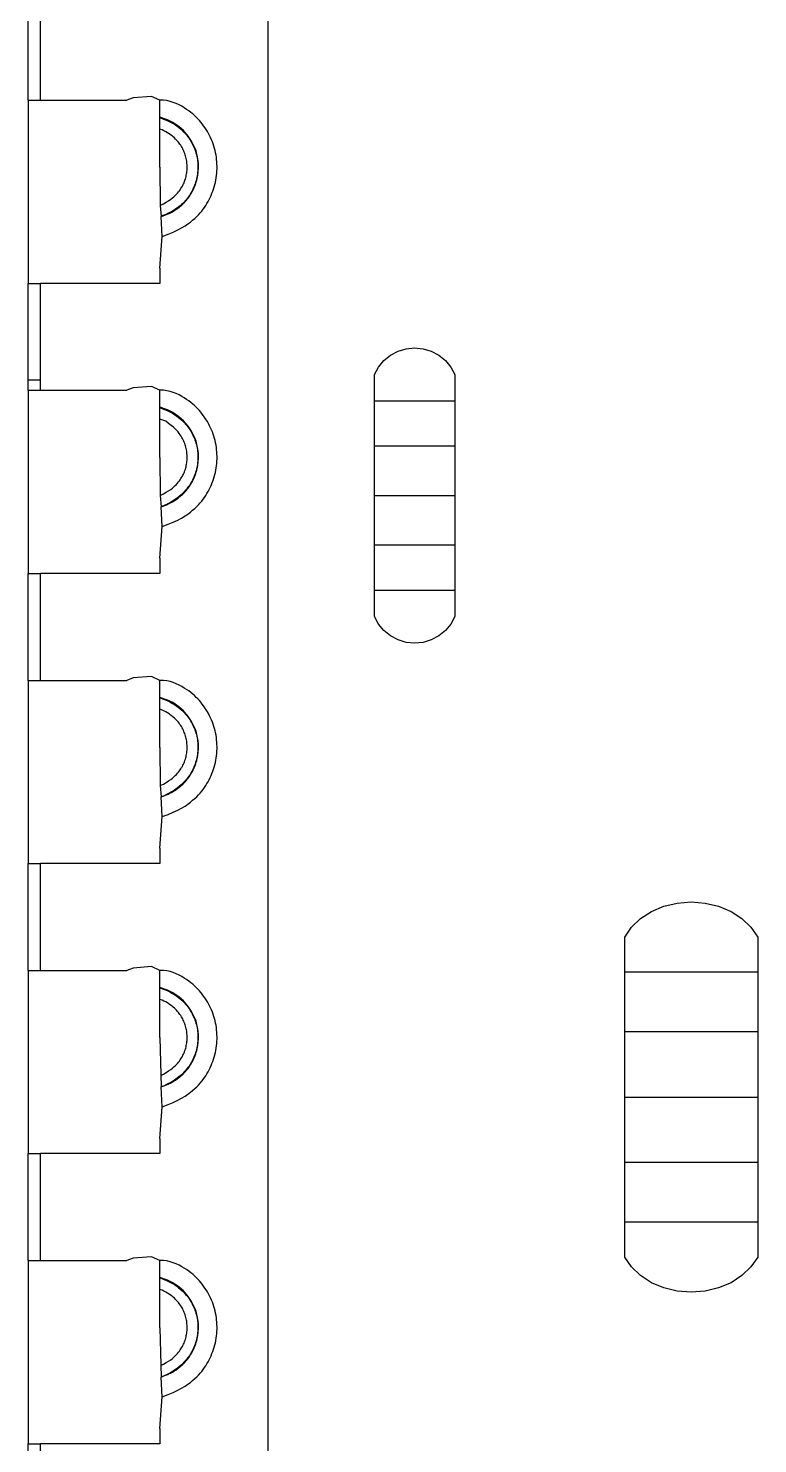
# Model space of a CAD drawing. Header units: millimetres. Extents: x -116 to 361, y -106 to 178.
# Drawn here: x 82 to 88.44, y 30.9 to 43.39 of the extents above; entities that cross this region are included whole.
import ezdxf

# ---------------------------------------------------------------- set-up
doc = ezdxf.new("R2010")
doc.units = ezdxf.units.MM
doc.layers.add('Edges', color=7, linetype='Continuous')

# ---------------------------------------------------------------- blocks, each defined once
blk = doc.blocks.new('Arduino Uno pl')
at = {"layer": 'Edges'}
for p, q in [((10.3, 37.919), (10.3, 2.353)), ((8.185, 22.058), (8.185, 23.001)), ((8.293, 22.058), (8.293, 23.001)), ((8.185, 22.058), (8.185, 20.44)), ((8.185, 22.058), (8.293, 22.058)), ((8.293, 22.058), (9.055, 22.058)), ((9.113, 22.078), (9.055, 22.058)), ((9.274, 22.09), (9.113, 22.078)), ((9.348, 22.058), (9.274, 22.09)), ((9.348, 21.907), (9.348, 22.058)), ((9.415, 21.883), (9.348, 21.907)), ((9.348, 21.802), (9.348, 21.907)), ((9.348, 21.465), (9.348, 21.802)), ((9.348, 21.465), (9.35, 21.128)), ((9.35, 21.128), (9.359, 21.029)), ((9.367, 20.854), (9.359, 21.029)), ((9.348, 20.575), (9.367, 20.854)), ((9.348, 20.575), (9.348, 20.44)), ((8.185, 20.44), (8.293, 20.44)), ((8.185, 19.587), (8.185, 20.44)), ((8.293, 19.587), (8.293, 20.44)), ((9.348, 20.44), (8.293, 20.44)), ((11.524, 19.862), (11.598, 19.87)), ((11.598, 19.87), (11.673, 19.862)), ((11.279, 19.701), (11.327, 19.759)), ((11.327, 19.759), (11.385, 19.806)), ((11.385, 19.806), (11.452, 19.841)), ((11.452, 19.841), (11.524, 19.862)), ((11.673, 19.862), (11.745, 19.841)), ((11.745, 19.841), (11.811, 19.806)), ((11.811, 19.806), (11.869, 19.759)), ((11.869, 19.759), (11.918, 19.701)), ((11.243, 19.635), (11.279, 19.701)), ((11.243, 19.401), (11.243, 19.635)), ((11.918, 19.701), (11.954, 19.635)), ((11.954, 19.635), (11.954, 19.401)), ((8.293, 19.587), (8.185, 19.587)), ((8.185, 19.497), (8.185, 19.587)), ((8.185, 19.497), (8.185, 17.88)), ((8.185, 19.497), (8.293, 19.497)), ((8.293, 19.497), (8.293, 19.587)), ((8.293, 19.497), (9.055, 19.497)), ((9.113, 19.518), (9.055, 19.497)), ((9.274, 19.53), (9.113, 19.518)), ((9.348, 19.497), (9.274, 19.53)), ((9.348, 19.346), (9.348, 19.497)), ((11.954, 19.401), (11.243, 19.401)), ((11.243, 19.002), (11.243, 19.401)), ((11.954, 19.401), (11.954, 19.002)), ((9.415, 19.323), (9.348, 19.346)), ((9.348, 19.241), (9.348, 19.346)), ((9.348, 18.904), (9.348, 19.241)), ((11.243, 18.567), (11.243, 19.002)), ((11.954, 19.002), (11.243, 19.002)), ((11.954, 19.002), (11.954, 18.567)), ((9.348, 18.904), (9.35, 18.567)), ((9.35, 18.567), (9.359, 18.468)), ((11.243, 18.567), (11.954, 18.567)), ((11.243, 18.131), (11.243, 18.567)), ((11.954, 18.567), (11.954, 18.131)), ((9.38, 18.475), (9.358, 18.471)), ((9.359, 18.468), (9.409, 18.486)), ((9.367, 18.294), (9.359, 18.468)), ((9.348, 18.015), (9.367, 18.294)), ((11.243, 17.733), (11.243, 18.131)), ((11.243, 18.131), (11.954, 18.131)), ((11.954, 18.131), (11.954, 17.733)), ((9.348, 18.015), (9.348, 17.88)), ((8.185, 16.936), (8.185, 17.88)), ((8.185, 17.88), (8.293, 17.88)), ((8.293, 16.936), (8.293, 17.88)), ((9.348, 17.88), (8.293, 17.88)), ((11.243, 17.733), (11.954, 17.733)), ((11.243, 17.499), (11.243, 17.733)), ((11.954, 17.733), (11.954, 17.499)), ((11.279, 17.433), (11.243, 17.499)), ((11.954, 17.499), (11.918, 17.433)), ((11.327, 17.375), (11.279, 17.433)), ((11.385, 17.328), (11.327, 17.375)), ((11.869, 17.375), (11.811, 17.328)), ((11.918, 17.433), (11.869, 17.375)), ((11.452, 17.293), (11.385, 17.328)), ((11.524, 17.271), (11.452, 17.293)), ((11.598, 17.264), (11.524, 17.271)), ((11.673, 17.271), (11.598, 17.264)), ((11.745, 17.293), (11.673, 17.271)), ((11.811, 17.328), (11.745, 17.293)), ((8.185, 16.936), (8.185, 15.319)), ((8.185, 16.936), (8.293, 16.936)), ((8.293, 16.936), (9.055, 16.936)), ((9.113, 16.957), (9.055, 16.936)), ((9.274, 16.969), (9.113, 16.957)), ((9.348, 16.936), (9.274, 16.969)), ((9.348, 16.786), (9.348, 16.936)), ((9.348, 16.681), (9.348, 16.786)), ((9.348, 16.343), (9.348, 16.681)), ((9.348, 16.343), (9.35, 16.007)), ((9.35, 16.007), (9.359, 15.908)), ((9.38, 15.915), (9.358, 15.911)), ((9.367, 15.733), (9.359, 15.908)), ((9.348, 15.454), (9.367, 15.733)), ((9.348, 15.454), (9.348, 15.319)), ((8.185, 14.376), (8.185, 15.319)), ((8.185, 15.319), (8.293, 15.319)), ((8.293, 14.376), (8.293, 15.319)), ((9.348, 15.319), (8.293, 15.319)), ((13.593, 14.833), (13.69, 14.895)), ((13.69, 14.895), (13.799, 14.942)), ((13.799, 14.942), (13.918, 14.97)), ((13.918, 14.97), (14.041, 14.98)), ((14.041, 14.98), (14.164, 14.97)), ((14.164, 14.97), (14.283, 14.942)), ((14.283, 14.942), (14.393, 14.895)), ((14.393, 14.895), (14.489, 14.833)), ((13.454, 14.67), (13.514, 14.757)), ((13.514, 14.757), (13.593, 14.833)), ((14.489, 14.833), (14.568, 14.757)), ((14.568, 14.757), (14.628, 14.67)), ((13.454, 14.36), (13.454, 14.67)), ((14.628, 14.67), (14.628, 14.36)), ((8.185, 14.376), (8.185, 12.759)), ((8.185, 14.376), (8.293, 14.376)), ((8.293, 14.376), (9.055, 14.376)), ((9.113, 14.396), (9.055, 14.376)), ((9.274, 14.409), (9.113, 14.396)), ((9.348, 14.376), (9.274, 14.409)), ((9.348, 14.225), (9.348, 14.376)), ((14.628, 14.36), (13.454, 14.36)), ((13.454, 13.833), (13.454, 14.36)), ((14.628, 14.36), (14.628, 13.833)), ((9.348, 13.783), (9.348, 14.225)), ((9.348, 13.783), (9.359, 13.347)), ((13.454, 13.257), (13.454, 13.833)), ((14.628, 13.833), (13.454, 13.833)), ((14.628, 13.833), (14.628, 13.257)), ((9.38, 13.354), (9.358, 13.35)), ((9.367, 13.172), (9.359, 13.347)), ((13.454, 13.257), (14.628, 13.257)), ((13.454, 12.682), (13.454, 13.257)), ((14.628, 13.257), (14.628, 12.682)), ((9.348, 12.893), (9.367, 13.172)), ((9.348, 12.893), (9.348, 12.759)), ((8.185, 11.815), (8.185, 12.759)), ((8.185, 12.759), (8.293, 12.759)), ((8.293, 11.815), (8.293, 12.759)), ((9.348, 12.759), (8.293, 12.759)), ((13.454, 12.155), (13.454, 12.682)), ((13.454, 12.682), (14.628, 12.682)), ((14.628, 12.682), (14.628, 12.155)), ((13.454, 12.155), (14.628, 12.155)), ((13.454, 11.845), (13.454, 12.155)), ((14.628, 12.155), (14.628, 11.845)), ((8.185, 11.815), (8.185, 10.198)), ((8.185, 11.815), (8.293, 11.815)), ((8.293, 11.815), (9.055, 11.815)), ((9.113, 11.836), (9.055, 11.815)), ((9.274, 11.848), (9.113, 11.836)), ((9.348, 11.815), (9.274, 11.848)), ((9.348, 11.664), (9.348, 11.815)), ((13.514, 11.758), (13.454, 11.845)), ((13.593, 11.682), (13.514, 11.758)), ((14.568, 11.758), (14.489, 11.682)), ((14.628, 11.845), (14.568, 11.758)), ((9.348, 11.222), (9.348, 11.664)), ((13.69, 11.619), (13.593, 11.682)), ((14.489, 11.682), (14.393, 11.619)), ((13.799, 11.573), (13.69, 11.619)), ((13.918, 11.544), (13.799, 11.573)), ((14.041, 11.535), (13.918, 11.544)), ((14.164, 11.544), (14.041, 11.535)), ((14.283, 11.573), (14.164, 11.544)), ((14.393, 11.619), (14.283, 11.573)), ((9.348, 11.222), (9.359, 10.786)), ((9.38, 10.793), (9.358, 10.789)), ((9.367, 10.612), (9.359, 10.786)), ((9.348, 10.333), (9.367, 10.612)), ((9.348, 10.333), (9.348, 10.198)), ((8.185, 9.255), (8.185, 10.198)), ((8.185, 10.198), (8.293, 10.198)), ((8.293, 9.255), (8.293, 10.198)), ((9.348, 10.198), (8.293, 10.198))]:
    blk.add_line(p, q, dxfattribs=at)
for points in [[(9.367, 20.854), (9.42, 20.874), (9.466, 20.893), (9.506, 20.912), (9.54, 20.93), (9.57, 20.947), (9.595, 20.965), (9.617, 20.981), (9.637, 20.998), (9.656, 21.014), (9.673, 21.03), (9.689, 21.046), (9.703, 21.062), (9.717, 21.078), (9.73, 21.095), (9.742, 21.111), (9.753, 21.128), (9.763, 21.145), (9.774, 21.162), (9.783, 21.18), (9.792, 21.198), (9.801, 21.217), (9.808, 21.235), (9.816, 21.254), (9.822, 21.273), (9.828, 21.293), (9.833, 21.312), (9.838, 21.332), (9.842, 21.352), (9.846, 21.372), (9.848, 21.392), (9.85, 21.412), (9.852, 21.432), (9.853, 21.452), (9.853, 21.472), (9.852, 21.493), (9.851, 21.513), (9.849, 21.533), (9.847, 21.553), (9.844, 21.573), (9.84, 21.593), (9.835, 21.612), (9.83, 21.632), (9.825, 21.651), (9.818, 21.671), (9.811, 21.69), (9.804, 21.708), (9.796, 21.727), (9.787, 21.745), (9.778, 21.763), (9.768, 21.781), (9.757, 21.798), (9.746, 21.815), (9.734, 21.831), (9.722, 21.847), (9.71, 21.863), (9.697, 21.878), (9.683, 21.893), (9.669, 21.908), (9.654, 21.922), (9.638, 21.936), (9.621, 21.949), (9.603, 21.963), (9.584, 21.976), (9.563, 21.989), (9.541, 22.003), (9.517, 22.015), (9.492, 22.027), (9.466, 22.038), (9.439, 22.047), (9.41, 22.053), (9.379, 22.057), (9.348, 22.058)], [(9.348, 21.904), (9.381, 21.891), (9.411, 21.879), (9.437, 21.866), (9.459, 21.854), (9.479, 21.842), (9.497, 21.83), (9.513, 21.818), (9.528, 21.806), (9.541, 21.794), (9.553, 21.782), (9.565, 21.771), (9.575, 21.759), (9.585, 21.747), (9.595, 21.735), (9.603, 21.724), (9.611, 21.711), (9.619, 21.699), (9.627, 21.686), (9.633, 21.673), (9.64, 21.66), (9.646, 21.647), (9.652, 21.634), (9.657, 21.62), (9.662, 21.606), (9.666, 21.592), (9.67, 21.578), (9.673, 21.564), (9.676, 21.549), (9.679, 21.535), (9.681, 21.52), (9.682, 21.506), (9.683, 21.491), (9.684, 21.477), (9.684, 21.462), (9.683, 21.447), (9.683, 21.433), (9.681, 21.418), (9.68, 21.403), (9.677, 21.389), (9.674, 21.375), (9.671, 21.36), (9.668, 21.346), (9.663, 21.332), (9.659, 21.318), (9.654, 21.304), (9.648, 21.291), (9.642, 21.277), (9.636, 21.264), (9.629, 21.251), (9.622, 21.239), (9.615, 21.226), (9.607, 21.214), (9.598, 21.202), (9.589, 21.19), (9.58, 21.179), (9.571, 21.168), (9.561, 21.157), (9.551, 21.146), (9.54, 21.136), (9.528, 21.126), (9.516, 21.116), (9.503, 21.106), (9.489, 21.097), (9.474, 21.087), (9.458, 21.078), (9.441, 21.068), (9.424, 21.059), (9.408, 21.051), (9.391, 21.044), (9.375, 21.038), (9.361, 21.033), (9.358, 21.032)], [(9.669, 21.609), (9.656, 21.636), (9.628, 21.695), (9.598, 21.739), (9.556, 21.789), (9.516, 21.824), (9.462, 21.86), (9.415, 21.883)], [(9.35, 21.128), (9.379, 21.143), (9.404, 21.156), (9.425, 21.17), (9.443, 21.182), (9.459, 21.194), (9.472, 21.205), (9.484, 21.216), (9.494, 21.227), (9.503, 21.237), (9.512, 21.247), (9.52, 21.257), (9.527, 21.267), (9.534, 21.277), (9.54, 21.287), (9.546, 21.297), (9.551, 21.307), (9.556, 21.318), (9.561, 21.328), (9.565, 21.339), (9.569, 21.35), (9.573, 21.361), (9.576, 21.372), (9.579, 21.383), (9.581, 21.394), (9.584, 21.406), (9.585, 21.417), (9.587, 21.428), (9.588, 21.44), (9.588, 21.451), (9.589, 21.463), (9.589, 21.474), (9.588, 21.486), (9.587, 21.497), (9.586, 21.509), (9.585, 21.52), (9.583, 21.532), (9.58, 21.543), (9.578, 21.554), (9.575, 21.565), (9.571, 21.576), (9.568, 21.587), (9.563, 21.598), (9.559, 21.608), (9.554, 21.619), (9.549, 21.629), (9.544, 21.639), (9.538, 21.649), (9.532, 21.659), (9.525, 21.668), (9.519, 21.678), (9.511, 21.687), (9.504, 21.696), (9.495, 21.705), (9.486, 21.714), (9.477, 21.724), (9.466, 21.733), (9.455, 21.742), (9.442, 21.752), (9.429, 21.761), (9.415, 21.77), (9.4, 21.779), (9.384, 21.787), (9.367, 21.795), (9.348, 21.802)], [(9.359, 21.029), (9.376, 21.035), (9.392, 21.041), (9.407, 21.047), (9.42, 21.053), (9.431, 21.058), (9.442, 21.063), (9.451, 21.068), (9.46, 21.073), (9.467, 21.077), (9.475, 21.081), (9.481, 21.086), (9.488, 21.09), (9.494, 21.094), (9.5, 21.098), (9.506, 21.102), (9.511, 21.107), (9.517, 21.111), (9.523, 21.116), (9.529, 21.121), (9.535, 21.126), (9.541, 21.131), (9.546, 21.137), (9.552, 21.142), (9.557, 21.147), (9.562, 21.152), (9.567, 21.157), (9.572, 21.163), (9.577, 21.168), (9.581, 21.173), (9.586, 21.179), (9.59, 21.184), (9.594, 21.19), (9.599, 21.196), (9.603, 21.202), (9.608, 21.208), (9.612, 21.215), (9.616, 21.221), (9.62, 21.228), (9.624, 21.234), (9.628, 21.241), (9.632, 21.247), (9.635, 21.253), (9.639, 21.26), (9.642, 21.266), (9.645, 21.272), (9.648, 21.279), (9.65, 21.285), (9.653, 21.292), (9.656, 21.299), (9.659, 21.306), (9.661, 21.313), (9.664, 21.321), (9.666, 21.328), (9.669, 21.335), (9.671, 21.343), (9.673, 21.35), (9.675, 21.357), (9.677, 21.364), (9.678, 21.371), (9.679, 21.378), (9.681, 21.385), (9.682, 21.393), (9.683, 21.401), (9.684, 21.41), (9.685, 21.419), (9.686, 21.428), (9.687, 21.438), (9.688, 21.448), (9.688, 21.457), (9.689, 21.467), (9.689, 21.476), (9.689, 21.485), (9.688, 21.493), (9.688, 21.501), (9.687, 21.511), (9.685, 21.522), (9.683, 21.537), (9.679, 21.556), (9.675, 21.579), (9.669, 21.609)], [(9.367, 18.294), (9.42, 18.314), (9.466, 18.333), (9.506, 18.351), (9.54, 18.369), (9.57, 18.387), (9.595, 18.404), (9.617, 18.421), (9.637, 18.437), (9.656, 18.454), (9.673, 18.47), (9.689, 18.486), (9.703, 18.502), (9.717, 18.518), (9.73, 18.534), (9.742, 18.551), (9.753, 18.567), (9.763, 18.584), (9.774, 18.602), (9.783, 18.62), (9.792, 18.638), (9.801, 18.656), (9.808, 18.675), (9.816, 18.694), (9.822, 18.713), (9.828, 18.732), (9.833, 18.752), (9.838, 18.771), (9.842, 18.791), (9.846, 18.811), (9.848, 18.831), (9.85, 18.851), (9.852, 18.871), (9.853, 18.891), (9.853, 18.912), (9.852, 18.932), (9.851, 18.952), (9.849, 18.972), (9.847, 18.992), (9.844, 19.012), (9.84, 19.032), (9.835, 19.052), (9.83, 19.071), (9.825, 19.091), (9.818, 19.11), (9.811, 19.129), (9.804, 19.148), (9.796, 19.166), (9.787, 19.184), (9.778, 19.202), (9.768, 19.22), (9.757, 19.237), (9.746, 19.254), (9.734, 19.271), (9.722, 19.287), (9.71, 19.302), (9.697, 19.318), (9.683, 19.333), (9.669, 19.347), (9.654, 19.361), (9.638, 19.375), (9.621, 19.389), (9.603, 19.402), (9.584, 19.415), (9.563, 19.429), (9.541, 19.442), (9.517, 19.455), (9.492, 19.467), (9.466, 19.477), (9.439, 19.486), (9.41, 19.492), (9.379, 19.496), (9.348, 19.497)], [(9.348, 19.343), (9.381, 19.331), (9.411, 19.318), (9.437, 19.306), (9.459, 19.293), (9.479, 19.281), (9.497, 19.269), (9.513, 19.257), (9.528, 19.245), (9.541, 19.233), (9.553, 19.222), (9.565, 19.21), (9.575, 19.198), (9.585, 19.187), (9.595, 19.175), (9.603, 19.163), (9.611, 19.151), (9.619, 19.138), (9.627, 19.126), (9.633, 19.113), (9.64, 19.1), (9.646, 19.086), (9.652, 19.073), (9.657, 19.059), (9.662, 19.045), (9.666, 19.031), (9.67, 19.017), (9.673, 19.003), (9.676, 18.989), (9.679, 18.974), (9.681, 18.96), (9.682, 18.945), (9.683, 18.931), (9.684, 18.916), (9.684, 18.901), (9.683, 18.887), (9.683, 18.872), (9.681, 18.857), (9.68, 18.843), (9.677, 18.828), (9.674, 18.814), (9.671, 18.8), (9.668, 18.786), (9.663, 18.771), (9.659, 18.758), (9.654, 18.744), (9.648, 18.73), (9.642, 18.717), (9.636, 18.704), (9.629, 18.691), (9.622, 18.678), (9.614, 18.665), (9.606, 18.652), (9.596, 18.64), (9.586, 18.627), (9.575, 18.614), (9.563, 18.601), (9.55, 18.587), (9.536, 18.573), (9.519, 18.559), (9.499, 18.544), (9.476, 18.528), (9.449, 18.511), (9.417, 18.494), (9.38, 18.475)], [(9.399, 19.223), (9.348, 19.241)], [(9.669, 19.048), (9.656, 19.076), (9.628, 19.135), (9.598, 19.179), (9.556, 19.228), (9.516, 19.263), (9.462, 19.3), (9.415, 19.323)], [(9.35, 18.567), (9.379, 18.582), (9.404, 18.596), (9.425, 18.609), (9.443, 18.621), (9.459, 18.633), (9.472, 18.644), (9.484, 18.655), (9.494, 18.666), (9.503, 18.676), (9.512, 18.687), (9.52, 18.697), (9.527, 18.707), (9.534, 18.717), (9.54, 18.727), (9.546, 18.737), (9.551, 18.747), (9.556, 18.757), (9.561, 18.768), (9.565, 18.778), (9.569, 18.789), (9.573, 18.8), (9.576, 18.811), (9.579, 18.822), (9.581, 18.834), (9.584, 18.845), (9.585, 18.856), (9.587, 18.868), (9.588, 18.879), (9.588, 18.891), (9.589, 18.902), (9.589, 18.914), (9.588, 18.925), (9.587, 18.937), (9.586, 18.948), (9.585, 18.96), (9.583, 18.971), (9.58, 18.982), (9.578, 18.993), (9.575, 19.005), (9.571, 19.015), (9.568, 19.026), (9.563, 19.037), (9.559, 19.048), (9.554, 19.059), (9.548, 19.07), (9.542, 19.081), (9.535, 19.092), (9.527, 19.104), (9.518, 19.116), (9.508, 19.129), (9.497, 19.142), (9.483, 19.156), (9.467, 19.171), (9.448, 19.187), (9.425, 19.204), (9.399, 19.223)], [(9.409, 18.486), (9.429, 18.496), (9.446, 18.505), (9.46, 18.513), (9.473, 18.52), (9.483, 18.526), (9.492, 18.533), (9.5, 18.538), (9.508, 18.544), (9.515, 18.549), (9.522, 18.555), (9.528, 18.56), (9.534, 18.565), (9.54, 18.571), (9.546, 18.576), (9.552, 18.581), (9.557, 18.586), (9.562, 18.592), (9.567, 18.597), (9.572, 18.602), (9.577, 18.607), (9.581, 18.613), (9.586, 18.618), (9.59, 18.624), (9.594, 18.629), (9.599, 18.635), (9.603, 18.642), (9.608, 18.648), (9.612, 18.654), (9.616, 18.661), (9.62, 18.667), (9.624, 18.674), (9.628, 18.68), (9.632, 18.686), (9.635, 18.693), (9.639, 18.699), (9.642, 18.705), (9.645, 18.712), (9.648, 18.718), (9.65, 18.725), (9.653, 18.731), (9.656, 18.738), (9.659, 18.745), (9.661, 18.753), (9.664, 18.76), (9.666, 18.767), (9.669, 18.775), (9.671, 18.782), (9.673, 18.789), (9.675, 18.796), (9.677, 18.803), (9.678, 18.81), (9.679, 18.817), (9.681, 18.825), (9.682, 18.833), (9.683, 18.841), (9.684, 18.849), (9.685, 18.858), (9.686, 18.868), (9.687, 18.877), (9.688, 18.887), (9.688, 18.897), (9.689, 18.906), (9.689, 18.915), (9.689, 18.924), (9.688, 18.932), (9.688, 18.941), (9.687, 18.95), (9.685, 18.962), (9.683, 18.977), (9.679, 18.995), (9.675, 19.019), (9.669, 19.048)], [(9.367, 15.733), (9.42, 15.753), (9.466, 15.772), (9.506, 15.791), (9.54, 15.809), (9.57, 15.826), (9.595, 15.843), (9.617, 15.86), (9.637, 15.877), (9.656, 15.893), (9.673, 15.909), (9.689, 15.925), (9.703, 15.941), (9.717, 15.957), (9.73, 15.973), (9.742, 15.99), (9.753, 16.007), (9.763, 16.024), (9.774, 16.041), (9.783, 16.059), (9.792, 16.077), (9.801, 16.095), (9.808, 16.114), (9.816, 16.133), (9.822, 16.152), (9.828, 16.171), (9.833, 16.191), (9.838, 16.211), (9.842, 16.23), (9.846, 16.25), (9.848, 16.27), (9.85, 16.29), (9.852, 16.311), (9.853, 16.331), (9.853, 16.351), (9.852, 16.371), (9.851, 16.391), (9.849, 16.412), (9.847, 16.432), (9.844, 16.452), (9.84, 16.472), (9.835, 16.491), (9.83, 16.511), (9.825, 16.53), (9.818, 16.549), (9.811, 16.568), (9.804, 16.587), (9.796, 16.606), (9.787, 16.624), (9.778, 16.642), (9.768, 16.659), (9.757, 16.677), (9.746, 16.693), (9.734, 16.71), (9.722, 16.726), (9.71, 16.742), (9.697, 16.757), (9.683, 16.772), (9.669, 16.786), (9.654, 16.801), (9.638, 16.814), (9.621, 16.828), (9.603, 16.842), (9.584, 16.855), (9.563, 16.868), (9.541, 16.881), (9.517, 16.894), (9.492, 16.906), (9.466, 16.917), (9.439, 16.925), (9.41, 16.932), (9.379, 16.936), (9.348, 16.936)], [(9.669, 16.487), (9.656, 16.515), (9.628, 16.574), (9.598, 16.618), (9.556, 16.667), (9.516, 16.702), (9.462, 16.739), (9.415, 16.762), (9.348, 16.786)], [(9.348, 16.783), (9.381, 16.77), (9.411, 16.758), (9.437, 16.745), (9.459, 16.733), (9.479, 16.721), (9.497, 16.708), (9.513, 16.696), (9.528, 16.684), (9.541, 16.673), (9.553, 16.661), (9.565, 16.649), (9.575, 16.638), (9.585, 16.626), (9.595, 16.614), (9.603, 16.602), (9.611, 16.59), (9.619, 16.578), (9.627, 16.565), (9.633, 16.552), (9.64, 16.539), (9.646, 16.526), (9.652, 16.512), (9.657, 16.499), (9.662, 16.485), (9.666, 16.471), (9.67, 16.457), (9.673, 16.442), (9.676, 16.428), (9.679, 16.414), (9.681, 16.399), (9.682, 16.385), (9.683, 16.37), (9.684, 16.355), (9.684, 16.341), (9.683, 16.326), (9.683, 16.311), (9.681, 16.297), (9.68, 16.282), (9.677, 16.268), (9.674, 16.253), (9.671, 16.239), (9.668, 16.225), (9.663, 16.211), (9.659, 16.197), (9.654, 16.183), (9.648, 16.17), (9.642, 16.156), (9.636, 16.143), (9.629, 16.13), (9.622, 16.117), (9.614, 16.104), (9.606, 16.092), (9.596, 16.079), (9.586, 16.066), (9.575, 16.053), (9.563, 16.04), (9.55, 16.027), (9.536, 16.013), (9.519, 15.998), (9.499, 15.983), (9.476, 15.967), (9.449, 15.951), (9.417, 15.933), (9.38, 15.915)], [(9.35, 16.007), (9.379, 16.021), (9.404, 16.035), (9.425, 16.048), (9.443, 16.061), (9.459, 16.073), (9.472, 16.084), (9.484, 16.095), (9.494, 16.105), (9.503, 16.116), (9.512, 16.126), (9.52, 16.136), (9.527, 16.146), (9.534, 16.156), (9.54, 16.166), (9.546, 16.176), (9.551, 16.186), (9.556, 16.197), (9.561, 16.207), (9.565, 16.218), (9.569, 16.229), (9.573, 16.24), (9.576, 16.251), (9.579, 16.262), (9.581, 16.273), (9.584, 16.284), (9.585, 16.296), (9.587, 16.307), (9.588, 16.319), (9.588, 16.33), (9.589, 16.342), (9.589, 16.353), (9.588, 16.365), (9.587, 16.376), (9.586, 16.388), (9.585, 16.399), (9.583, 16.41), (9.58, 16.422), (9.578, 16.433), (9.575, 16.444), (9.571, 16.455), (9.568, 16.466), (9.563, 16.477), (9.559, 16.487), (9.554, 16.498), (9.549, 16.508), (9.544, 16.518), (9.538, 16.528), (9.532, 16.538), (9.525, 16.547), (9.519, 16.557), (9.511, 16.566), (9.504, 16.575), (9.495, 16.584), (9.486, 16.593), (9.477, 16.602), (9.466, 16.612), (9.455, 16.621), (9.442, 16.63), (9.429, 16.64), (9.415, 16.649), (9.4, 16.658), (9.384, 16.666), (9.367, 16.674), (9.348, 16.681)], [(9.359, 15.908), (9.376, 15.914), (9.392, 15.92), (9.407, 15.926), (9.42, 15.932), (9.431, 15.937), (9.442, 15.942), (9.451, 15.947), (9.46, 15.951), (9.467, 15.956), (9.475, 15.96), (9.481, 15.964), (9.488, 15.969), (9.494, 15.973), (9.5, 15.977), (9.506, 15.981), (9.511, 15.986), (9.517, 15.99), (9.523, 15.995), (9.529, 16), (9.535, 16.005), (9.541, 16.01), (9.546, 16.015), (9.552, 16.021), (9.557, 16.026), (9.562, 16.031), (9.567, 16.036), (9.572, 16.041), (9.577, 16.047), (9.581, 16.052), (9.586, 16.057), (9.59, 16.063), (9.594, 16.069), (9.599, 16.075), (9.603, 16.081), (9.608, 16.087), (9.612, 16.094), (9.616, 16.1), (9.62, 16.107), (9.624, 16.113), (9.628, 16.119), (9.632, 16.126), (9.635, 16.132), (9.639, 16.138), (9.642, 16.145), (9.645, 16.151), (9.648, 16.157), (9.65, 16.164), (9.653, 16.171), (9.656, 16.178), (9.659, 16.185), (9.661, 16.192), (9.664, 16.199), (9.666, 16.207), (9.669, 16.214), (9.671, 16.221), (9.673, 16.229), (9.675, 16.236), (9.677, 16.243), (9.678, 16.25), (9.679, 16.257), (9.681, 16.264), (9.682, 16.272), (9.683, 16.28), (9.684, 16.288), (9.685, 16.297), (9.686, 16.307), (9.687, 16.317), (9.688, 16.326), (9.688, 16.336), (9.689, 16.346), (9.689, 16.355), (9.689, 16.363), (9.688, 16.372), (9.688, 16.38), (9.687, 16.39), (9.685, 16.401), (9.683, 16.416), (9.679, 16.435), (9.675, 16.458), (9.669, 16.487)], [(9.367, 13.172), (9.42, 13.192), (9.466, 13.211), (9.506, 13.23), (9.54, 13.248), (9.57, 13.266), (9.595, 13.283), (9.617, 13.3), (9.637, 13.316), (9.656, 13.332), (9.673, 13.348), (9.689, 13.364), (9.703, 13.38), (9.717, 13.397), (9.73, 13.413), (9.742, 13.429), (9.753, 13.446), (9.763, 13.463), (9.774, 13.481), (9.783, 13.498), (9.792, 13.516), (9.801, 13.535), (9.808, 13.553), (9.816, 13.572), (9.822, 13.591), (9.828, 13.611), (9.833, 13.63), (9.838, 13.65), (9.842, 13.67), (9.846, 13.69), (9.848, 13.71), (9.85, 13.73), (9.852, 13.75), (9.853, 13.77), (9.853, 13.79), (9.852, 13.811), (9.851, 13.831), (9.849, 13.851), (9.847, 13.871), (9.844, 13.891), (9.84, 13.911), (9.835, 13.931), (9.83, 13.95), (9.825, 13.97), (9.818, 13.989), (9.811, 14.008), (9.804, 14.027), (9.796, 14.045), (9.787, 14.063), (9.778, 14.081), (9.768, 14.099), (9.757, 14.116), (9.746, 14.133), (9.734, 14.149), (9.722, 14.165), (9.71, 14.181), (9.697, 14.196), (9.683, 14.211), (9.669, 14.226), (9.654, 14.24), (9.638, 14.254), (9.621, 14.267), (9.603, 14.281), (9.584, 14.294), (9.563, 14.308), (9.541, 14.321), (9.517, 14.334), (9.492, 14.345), (9.466, 14.356), (9.439, 14.365), (9.41, 14.371), (9.379, 14.375), (9.348, 14.376)], [(9.669, 13.927), (9.656, 13.955), (9.628, 14.013), (9.598, 14.058), (9.556, 14.107), (9.516, 14.142), (9.462, 14.178), (9.415, 14.202), (9.348, 14.225)], [(9.348, 14.222), (9.381, 14.209), (9.411, 14.197), (9.437, 14.185), (9.459, 14.172), (9.479, 14.16), (9.497, 14.148), (9.513, 14.136), (9.528, 14.124), (9.541, 14.112), (9.553, 14.1), (9.565, 14.089), (9.575, 14.077), (9.585, 14.065), (9.595, 14.054), (9.603, 14.042), (9.611, 14.03), (9.619, 14.017), (9.627, 14.005), (9.633, 13.992), (9.64, 13.979), (9.646, 13.965), (9.652, 13.952), (9.657, 13.938), (9.662, 13.924), (9.666, 13.91), (9.67, 13.896), (9.673, 13.882), (9.676, 13.868), (9.679, 13.853), (9.681, 13.839), (9.682, 13.824), (9.683, 13.809), (9.684, 13.795), (9.684, 13.78), (9.683, 13.765), (9.683, 13.751), (9.681, 13.736), (9.68, 13.722), (9.677, 13.707), (9.674, 13.693), (9.671, 13.678), (9.668, 13.664), (9.663, 13.65), (9.659, 13.636), (9.654, 13.623), (9.648, 13.609), (9.642, 13.596), (9.636, 13.582), (9.629, 13.569), (9.622, 13.557), (9.614, 13.544), (9.606, 13.531), (9.596, 13.518), (9.586, 13.506), (9.575, 13.493), (9.563, 13.479), (9.55, 13.466), (9.536, 13.452), (9.519, 13.438), (9.499, 13.423), (9.476, 13.407), (9.449, 13.39), (9.417, 13.373), (9.38, 13.354)], [(9.356, 13.449), (9.379, 13.461), (9.404, 13.475), (9.425, 13.488), (9.443, 13.5), (9.459, 13.512), (9.472, 13.523), (9.484, 13.534), (9.494, 13.545), (9.503, 13.555), (9.512, 13.565), (9.52, 13.575), (9.527, 13.585), (9.534, 13.595), (9.54, 13.605), (9.546, 13.615), (9.551, 13.626), (9.556, 13.636), (9.561, 13.647), (9.565, 13.657), (9.569, 13.668), (9.573, 13.679), (9.576, 13.69), (9.579, 13.701), (9.581, 13.712), (9.584, 13.724), (9.585, 13.735), (9.587, 13.747), (9.588, 13.758), (9.588, 13.769), (9.589, 13.781), (9.589, 13.793), (9.588, 13.804), (9.587, 13.815), (9.586, 13.827), (9.585, 13.838), (9.583, 13.85), (9.58, 13.861), (9.578, 13.872), (9.575, 13.883), (9.571, 13.894), (9.568, 13.905), (9.563, 13.916), (9.559, 13.927), (9.554, 13.937), (9.549, 13.947), (9.544, 13.957), (9.538, 13.967), (9.532, 13.977), (9.525, 13.987), (9.519, 13.996), (9.511, 14.005), (9.504, 14.014), (9.495, 14.024), (9.486, 14.033), (9.477, 14.042), (9.466, 14.051), (9.455, 14.06), (9.442, 14.07), (9.429, 14.079), (9.415, 14.088), (9.4, 14.097), (9.384, 14.105), (9.367, 14.113), (9.348, 14.12)], [(9.359, 13.347), (9.376, 13.353), (9.392, 13.36), (9.407, 13.365), (9.42, 13.371), (9.431, 13.376), (9.442, 13.381), (9.451, 13.386), (9.46, 13.391), (9.467, 13.395), (9.475, 13.4), (9.481, 13.404), (9.488, 13.408), (9.494, 13.412), (9.5, 13.416), (9.506, 13.421), (9.511, 13.425), (9.517, 13.43), (9.523, 13.434), (9.529, 13.439), (9.535, 13.444), (9.541, 13.45), (9.546, 13.455), (9.552, 13.46), (9.557, 13.465), (9.562, 13.47), (9.567, 13.476), (9.572, 13.481), (9.577, 13.486), (9.581, 13.491), (9.586, 13.497), (9.59, 13.502), (9.594, 13.508), (9.599, 13.514), (9.603, 13.52), (9.608, 13.527), (9.612, 13.533), (9.616, 13.54), (9.62, 13.546), (9.624, 13.552), (9.628, 13.559), (9.632, 13.565), (9.635, 13.571), (9.639, 13.578), (9.642, 13.584), (9.645, 13.59), (9.648, 13.597), (9.65, 13.603), (9.653, 13.61), (9.656, 13.617), (9.659, 13.624), (9.661, 13.631), (9.664, 13.639), (9.666, 13.646), (9.669, 13.653), (9.671, 13.661), (9.673, 13.668), (9.675, 13.675), (9.677, 13.682), (9.678, 13.689), (9.679, 13.696), (9.681, 13.704), (9.682, 13.711), (9.683, 13.719), (9.684, 13.728), (9.685, 13.737), (9.686, 13.746), (9.687, 13.756), (9.688, 13.766), (9.688, 13.775), (9.689, 13.785), (9.689, 13.794), (9.689, 13.803), (9.688, 13.811), (9.688, 13.819), (9.687, 13.829), (9.685, 13.841), (9.683, 13.855), (9.679, 13.874), (9.675, 13.898), (9.669, 13.927)], [(9.367, 10.612), (9.42, 10.632), (9.466, 10.651), (9.506, 10.669), (9.54, 10.688), (9.57, 10.705), (9.595, 10.722), (9.617, 10.739), (9.637, 10.755), (9.656, 10.772), (9.673, 10.788), (9.689, 10.804), (9.703, 10.82), (9.717, 10.836), (9.73, 10.852), (9.742, 10.869), (9.753, 10.885), (9.763, 10.903), (9.774, 10.92), (9.783, 10.938), (9.792, 10.956), (9.801, 10.974), (9.808, 10.993), (9.816, 11.012), (9.822, 11.031), (9.828, 11.05), (9.833, 11.07), (9.838, 11.089), (9.842, 11.109), (9.846, 11.129), (9.848, 11.149), (9.85, 11.169), (9.852, 11.189), (9.853, 11.21), (9.853, 11.23), (9.852, 11.25), (9.851, 11.27), (9.849, 11.29), (9.847, 11.31), (9.844, 11.33), (9.84, 11.35), (9.835, 11.37), (9.83, 11.39), (9.825, 11.409), (9.818, 11.428), (9.811, 11.447), (9.804, 11.466), (9.796, 11.484), (9.787, 11.503), (9.778, 11.521), (9.768, 11.538), (9.757, 11.555), (9.746, 11.572), (9.734, 11.589), (9.722, 11.605), (9.71, 11.621), (9.697, 11.636), (9.683, 11.651), (9.669, 11.665), (9.654, 11.679), (9.638, 11.693), (9.621, 11.707), (9.603, 11.72), (9.584, 11.734), (9.563, 11.747), (9.541, 11.76), (9.517, 11.773), (9.492, 11.785), (9.466, 11.795), (9.439, 11.804), (9.41, 11.811), (9.379, 11.814), (9.348, 11.815)], [(9.669, 11.366), (9.656, 11.394), (9.628, 11.453), (9.598, 11.497), (9.556, 11.546), (9.516, 11.581), (9.462, 11.618), (9.415, 11.641), (9.348, 11.664)], [(9.348, 11.661), (9.381, 11.649), (9.411, 11.636), (9.437, 11.624), (9.459, 11.612), (9.479, 11.599), (9.497, 11.587), (9.513, 11.575), (9.528, 11.563), (9.541, 11.551), (9.553, 11.54), (9.565, 11.528), (9.575, 11.516), (9.585, 11.505), (9.595, 11.493), (9.603, 11.481), (9.611, 11.469), (9.619, 11.457), (9.627, 11.444), (9.633, 11.431), (9.64, 11.418), (9.646, 11.405), (9.652, 11.391), (9.657, 11.377), (9.662, 11.364), (9.666, 11.35), (9.67, 11.336), (9.673, 11.321), (9.676, 11.307), (9.679, 11.292), (9.681, 11.278), (9.682, 11.263), (9.683, 11.249), (9.684, 11.234), (9.684, 11.219), (9.683, 11.205), (9.683, 11.19), (9.681, 11.176), (9.68, 11.161), (9.677, 11.147), (9.674, 11.132), (9.671, 11.118), (9.668, 11.104), (9.663, 11.09), (9.659, 11.076), (9.654, 11.062), (9.648, 11.048), (9.642, 11.035), (9.636, 11.022), (9.629, 11.009), (9.622, 10.996), (9.614, 10.983), (9.606, 10.971), (9.596, 10.958), (9.586, 10.945), (9.575, 10.932), (9.563, 10.919), (9.55, 10.905), (9.536, 10.891), (9.519, 10.877), (9.499, 10.862), (9.476, 10.846), (9.449, 10.83), (9.417, 10.812), (9.38, 10.793)], [(9.356, 10.889), (9.379, 10.9), (9.404, 10.914), (9.425, 10.927), (9.443, 10.939), (9.459, 10.951), (9.472, 10.963), (9.484, 10.974), (9.494, 10.984), (9.503, 10.995), (9.512, 11.005), (9.52, 11.015), (9.527, 11.025), (9.534, 11.035), (9.54, 11.045), (9.546, 11.055), (9.551, 11.065), (9.556, 11.075), (9.561, 11.086), (9.565, 11.097), (9.569, 11.107), (9.573, 11.118), (9.576, 11.129), (9.579, 11.141), (9.581, 11.152), (9.584, 11.163), (9.585, 11.174), (9.587, 11.186), (9.588, 11.197), (9.588, 11.209), (9.589, 11.22), (9.589, 11.232), (9.588, 11.243), (9.587, 11.255), (9.586, 11.266), (9.585, 11.278), (9.583, 11.289), (9.58, 11.3), (9.578, 11.312), (9.575, 11.323), (9.571, 11.334), (9.568, 11.345), (9.563, 11.355), (9.559, 11.366), (9.554, 11.376), (9.549, 11.387), (9.544, 11.397), (9.538, 11.407), (9.532, 11.416), (9.525, 11.426), (9.519, 11.435), (9.511, 11.445), (9.504, 11.454), (9.495, 11.463), (9.486, 11.472), (9.477, 11.481), (9.466, 11.491), (9.455, 11.5), (9.442, 11.509), (9.429, 11.519), (9.415, 11.528), (9.4, 11.536), (9.384, 11.545), (9.367, 11.552), (9.348, 11.559)], [(9.359, 10.786), (9.376, 10.793), (9.392, 10.799), (9.407, 10.805), (9.42, 10.81), (9.431, 10.816), (9.442, 10.821), (9.451, 10.826), (9.46, 10.83), (9.467, 10.835), (9.475, 10.839), (9.481, 10.843), (9.488, 10.847), (9.494, 10.851), (9.5, 10.856), (9.506, 10.86), (9.511, 10.864), (9.517, 10.869), (9.523, 10.874), (9.529, 10.879), (9.535, 10.884), (9.541, 10.889), (9.546, 10.894), (9.552, 10.899), (9.557, 10.905), (9.562, 10.91), (9.567, 10.915), (9.572, 10.92), (9.577, 10.925), (9.581, 10.931), (9.586, 10.936), (9.59, 10.942), (9.594, 10.948), (9.599, 10.954), (9.603, 10.96), (9.608, 10.966), (9.612, 10.972), (9.616, 10.979), (9.62, 10.985), (9.624, 10.992), (9.628, 10.998), (9.632, 11.005), (9.635, 11.011), (9.639, 11.017), (9.642, 11.023), (9.645, 11.03), (9.648, 11.036), (9.65, 11.043), (9.653, 11.05), (9.656, 11.057), (9.659, 11.064), (9.661, 11.071), (9.664, 11.078), (9.666, 11.086), (9.669, 11.093), (9.671, 11.1), (9.673, 11.107), (9.675, 11.114), (9.677, 11.121), (9.678, 11.128), (9.679, 11.136), (9.681, 11.143), (9.682, 11.151), (9.683, 11.159), (9.684, 11.167), (9.685, 11.176), (9.686, 11.186), (9.687, 11.195), (9.688, 11.205), (9.688, 11.215), (9.689, 11.224), (9.689, 11.234), (9.689, 11.242), (9.688, 11.25), (9.688, 11.259), (9.687, 11.268), (9.685, 11.28), (9.683, 11.295), (9.679, 11.313), (9.675, 11.337), (9.669, 11.366)]]:
    blk.add_lwpolyline(points, dxfattribs=at)

msp = doc.modelspace()

# ---------------------------------------------------------------- block references
msp.add_blockref('Arduino Uno pl', (73.81, 20.698))

doc.saveas('drawing.dxf')
